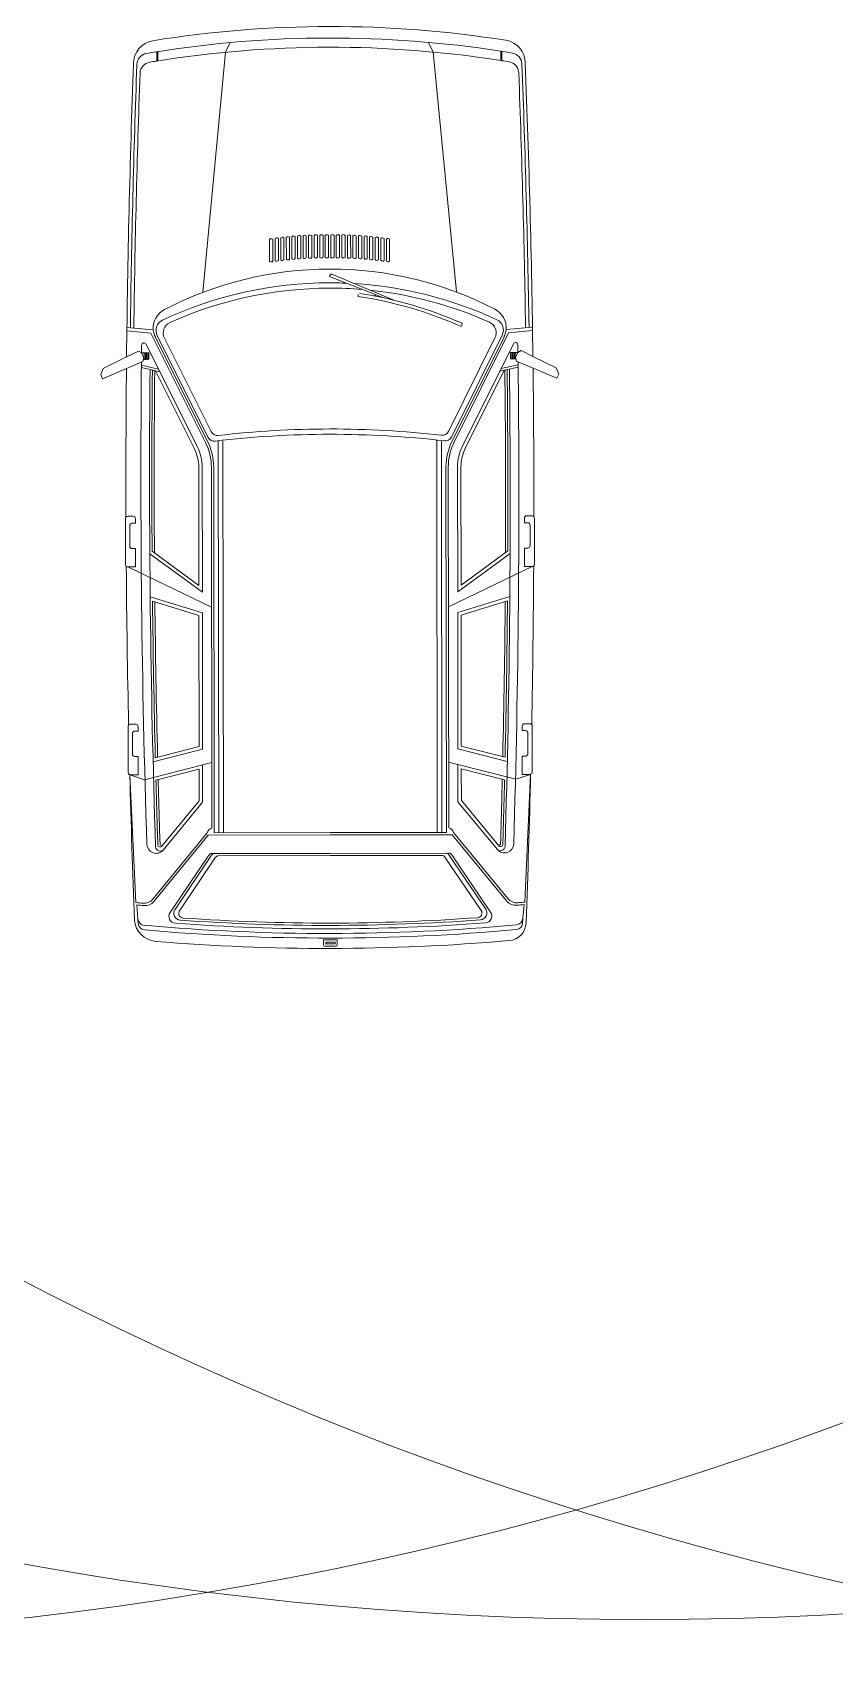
# Model space of a CAD drawing. Header units: millimetres. Extents: x 664 to 1534, y 1164 to 2765.
# Drawn here: x 732.79 to 736.27, y 1326.14 to 1333.25 of the extents above; entities that cross this region are included whole.
import ezdxf

# ---------------------------------------------------------------- set-up
doc = ezdxf.new("R2010")
doc.units = ezdxf.units.MM
doc.layers.get('0').update_dxf_attribs({"lineweight": 20})
doc.layers.add('Barra', color=9, linetype='Continuous', lineweight=9)
doc.layers.add('Jardim', color=92, linetype='Continuous', lineweight=20)

msp = doc.modelspace()

# ---------------------------------------------------------------- hatches: boundary and pattern name
at = {"layer": 'Jardim'}
h = msp.add_hatch(dxfattribs=at)
h.set_pattern_fill('GRASS', color=256, scale=0.04, angle=120, style=0)
h.set_pattern_definition([(210, (175.9079, -101.2197), (-0.26295997, -0.98137997), [0.1905, -1.24634]), (165, (175.9079, -101.2197), (-0.26296015, -0.98138064), [0.1905, -0.8255]), (255, (175.9079, -101.2197), (0.98138064, -0.26296015), [0.1905, -0.8255])])
edge = h.paths.add_edge_path()
edge.add_line((720.4807, 1355.4641), (727.4807, 1355.4641))
edge.add_line((727.4807, 1355.4641), (727.4807, 1359.2641))
edge.add_line((727.4807, 1359.2641), (763.261, 1359.2641))
edge.add_spline(control_points=[(763.261, 1359.2641), (762.538, 1359.8858), (760.7276, 1361.7391), (760.9005, 1364.5087), (761.0119, 1366.2941)], knot_values=[0, 0, 0, 0, 2.755825, 7.755327, 7.755327, 7.755327, 7.755327], degree=3, periodic=0)
edge.add_line((761.0119, 1366.2941), (761.0119, 1377.2941))
edge.add_line((761.0119, 1377.2941), (731.4807, 1377.2941))
edge.add_line((731.4807, 1377.2941), (731.4807, 1381.0441))
edge.add_line((731.4807, 1381.0441), (724.9807, 1381.0441))
edge.add_line((724.9807, 1381.0441), (710.9807, 1381.0441))
edge.add_arc((710.9807, 1380.0441), 1, 90, 180)
edge.add_line((709.9807, 1380.0441), (709.9807, 1342.4641))
edge.add_arc((708.9807, 1342.4641), 1, 270, 360, ccw=False)
edge.add_line((708.9807, 1341.4641), (704.9807, 1341.4641))
edge.add_arc((704.9807, 1340.4641), 1, 90, 180)
edge.add_line((703.9807, 1340.4641), (703.9807, 1331.7101))
edge.add_arc((704.9807, 1331.7101), 1, 180, 270)
edge.add_line((704.9807, 1330.7101), (709.9807, 1330.7101))
edge.add_line((709.9807, 1330.7101), (716.4807, 1342.4641))
edge.add_line((716.4807, 1342.4641), (720.4807, 1342.4641))
edge.add_line((720.4807, 1342.4641), (720.4807, 1355.4641))

# ---------------------------------------------------------------- linework, layer by layer
for p, q in [((733.6245, 1333.1636), (733.6445, 1333.2056)), ((734.5245, 1333.1646), (734.5045, 1333.2066)), ((733.3259, 1333.1254), (733.3259, 1333.1635)), ((733.3309, 1333.1262), (733.3309, 1333.1649)), ((733.6245, 1333.1636), (733.5257, 1332.1224)), ((734.5245, 1333.1646), (734.6257, 1332.1236)), ((734.8182, 1333.1279), (734.8182, 1333.1667)), ((734.8232, 1333.1271), (734.8232, 1333.1652)), ((733.815, 1332.3515), (733.8151, 1332.2557)), ((733.829, 1332.3528), (733.8291, 1332.2571)), ((733.8392, 1332.355), (733.8394, 1332.2592)), ((733.8532, 1332.3563), (733.8534, 1332.2606)), ((733.8635, 1332.3581), (733.8636, 1332.2623)), ((733.8775, 1332.3595), (733.8776, 1332.2637)), ((733.8877, 1332.3606), (733.8878, 1332.2647)), ((733.9017, 1332.3619), (733.9018, 1332.2662)), ((733.9119, 1332.363), (733.912, 1332.2672)), ((733.9259, 1332.3644), (733.926, 1332.2686)), ((733.9361, 1332.3651), (733.9362, 1332.2693)), ((733.9501, 1332.3665), (733.9502, 1332.2707)), ((733.9601, 1332.3664), (733.9602, 1332.2706)), ((733.9741, 1332.3678), (733.9742, 1332.272)), ((733.984, 1332.3677), (733.9842, 1332.2719)), ((733.998, 1332.369), (733.9981, 1332.2733)), ((734.0083, 1332.369), (734.0084, 1332.2731)), ((734.0223, 1332.3703), (734.0224, 1332.2745)), ((734.0329, 1332.3687), (734.033, 1332.2728)), ((734.0469, 1332.37), (734.047, 1332.2742)), ((734.0562, 1332.369), (734.0563, 1332.2732)), ((734.0702, 1332.3704), (734.0703, 1332.2746)), ((734.0806, 1332.3704), (734.0807, 1332.2746)), ((734.0946, 1332.3691), (734.0947, 1332.2732)), ((734.104, 1332.3701), (734.1041, 1332.2743)), ((734.118, 1332.3688), (734.1181, 1332.2729)), ((734.1286, 1332.3704), (734.1287, 1332.2746)), ((734.1426, 1332.3691), (734.1427, 1332.2733)), ((734.1528, 1332.3692), (734.1529, 1332.2734)), ((734.1668, 1332.3679), (734.1669, 1332.2721)), ((734.1768, 1332.368), (734.1769, 1332.2722)), ((734.1908, 1332.3667), (734.1909, 1332.2708)), ((734.2008, 1332.3668), (734.2009, 1332.271)), ((734.2148, 1332.3655), (734.2149, 1332.2696)), ((734.225, 1332.3647), (734.2251, 1332.2689)), ((734.239, 1332.3634), (734.2391, 1332.2676)), ((734.2492, 1332.3623), (734.2493, 1332.2666)), ((734.2632, 1332.361), (734.2633, 1332.2652)), ((734.2734, 1332.3599), (734.2735, 1332.2642)), ((734.2874, 1332.3586), (734.2875, 1332.2628)), ((734.2977, 1332.3568), (734.2978, 1332.2611)), ((734.3117, 1332.3555), (734.3118, 1332.2597)), ((734.3219, 1332.3534), (734.322, 1332.2576)), ((734.3359, 1332.3521), (734.336, 1332.2563)), ((734.0785, 1332.1988), (734.075, 1332.1905)), ((734.075, 1332.1905), (734.3058, 1332.0991)), ((734.3541, 1332.088), (734.085, 1332.2014)), ((734.2001, 1332.1133), (734.1987, 1332.1045)), ((734.6501, 1331.9825), (734.6465, 1331.9743)), ((733.2997, 1331.945), (733.1958, 1331.9544)), ((733.3106, 1331.9591), (733.196, 1331.9694)), ((733.5385, 1331.4683), (733.2997, 1331.945)), ((733.5462, 1331.4752), (733.3197, 1331.9274)), ((733.5485, 1331.493), (733.3276, 1331.934)), ((733.5618, 1331.5177), (733.3588, 1331.923)), ((734.591, 1331.5189), (734.793, 1331.9246)), ((734.6044, 1331.4942), (734.8242, 1331.9357)), ((734.6067, 1331.4764), (734.8322, 1331.9291)), ((734.6145, 1331.4695), (734.8521, 1331.9468)), ((734.8412, 1331.9609), (734.9558, 1331.9715)), ((734.8521, 1331.9468), (734.956, 1331.9564)), ((733.0932, 1331.7917), (733.1945, 1331.8419)), ((733.1945, 1331.8419), (733.2456, 1331.8672)), ((733.2456, 1331.8672), (733.2599, 1331.8598)), ((733.266, 1331.8599), (733.2599, 1331.8598)), ((733.2693, 1331.8377), (733.2599, 1331.8598)), ((733.2693, 1331.8377), (733.2651, 1331.8217)), ((733.2711, 1331.8333), (733.2711, 1331.8575)), ((733.2761, 1331.8338), (733.2761, 1331.8575)), ((733.5027, 1331.4504), (733.2789, 1331.8973)), ((733.2811, 1331.8338), (733.2811, 1331.8575)), ((733.2861, 1331.8338), (733.2861, 1331.8575)), ((733.2911, 1331.8338), (733.2911, 1331.8575)), ((734.6503, 1331.4517), (734.8731, 1331.8992)), ((734.861, 1331.8356), (734.861, 1331.8593)), ((734.866, 1331.8356), (734.866, 1331.8593)), ((734.871, 1331.8356), (734.871, 1331.8593)), ((734.876, 1331.8356), (734.876, 1331.8593)), ((734.881, 1331.8351), (734.881, 1331.8593)), ((734.8827, 1331.8396), (734.8921, 1331.8617)), ((734.8827, 1331.8396), (734.8871, 1331.8236)), ((734.8845, 1331.8331), (734.883, 1331.8331)), ((734.8861, 1331.8617), (734.8921, 1331.8617)), ((734.9064, 1331.8691), (734.8921, 1331.8617)), ((734.9576, 1331.8439), (734.9064, 1331.8691)), ((735.059, 1331.794), (734.9576, 1331.8439)), ((733.0827, 1331.7655), (733.0932, 1331.7917)), ((733.0906, 1331.7471), (733.0827, 1331.7655)), ((733.0906, 1331.7471), (733.194, 1331.7913)), ((733.194, 1331.7913), (733.2651, 1331.8217)), ((733.259, 1331.7961), (733.3387, 1331.7778)), ((733.2591, 1331.8064), (733.3329, 1331.7894)), ((733.2676, 1331.8313), (733.2691, 1331.8313)), ((733.4893, 1331.4437), (733.3198, 1331.7822)), ((734.6637, 1331.445), (734.8325, 1331.7839)), ((734.8932, 1331.798), (734.8135, 1331.7795)), ((734.893, 1331.8083), (734.8193, 1331.7911)), ((734.9582, 1331.7933), (734.8871, 1331.8236)), ((735.0617, 1331.7493), (734.9582, 1331.7933)), ((735.0695, 1331.7677), (735.059, 1331.794)), ((735.0617, 1331.7493), (735.0695, 1331.7677)), ((733.5925, 1331.4782), (733.5945, 1329.7776)), ((733.6125, 1331.4783), (733.6145, 1329.7776)), ((734.5404, 1331.4793), (734.5424, 1329.7787)), ((734.5604, 1331.4793), (734.5624, 1329.7787)), ((733.5077, 1331.3635), (733.5082, 1330.8509)), ((733.5227, 1331.3635), (733.5233, 1330.8214)), ((733.5627, 1331.3635), (733.5645, 1329.7976)), ((733.5727, 1331.3635), (733.5745, 1329.7776)), ((734.5805, 1331.3647), (734.5824, 1329.7788)), ((734.5905, 1331.3647), (734.5923, 1329.7988)), ((734.6305, 1331.3648), (734.6312, 1330.8227)), ((734.6455, 1331.3648), (734.6461, 1330.8523)), ((733.1901, 1330.9406), (733.1899, 1331.1406)), ((733.1999, 1331.1506), (733.2231, 1331.1506)), ((733.2331, 1331.1206), (733.2331, 1331.1406)), ((734.9206, 1331.1226), (734.9206, 1331.1426)), ((734.9356, 1331.1226), (734.9206, 1331.1226)), ((734.9538, 1331.1526), (734.9306, 1331.1526)), ((734.9641, 1330.9426), (734.9638, 1331.1426)), ((733.2083, 1331.0206), (733.2082, 1331.1106)), ((733.2181, 1331.1206), (733.2331, 1331.1206)), ((734.9457, 1331.0226), (734.9456, 1331.1126)), ((733.2183, 1331.0106), (733.2333, 1331.0106)), ((733.2334, 1330.9306), (733.2333, 1331.0106)), ((733.5233, 1330.8214), (733.2953, 1330.9876)), ((733.5082, 1330.8509), (733.3052, 1330.9989)), ((734.6312, 1330.8227), (734.8588, 1330.9894)), ((734.6461, 1330.8523), (734.8488, 1331.0007)), ((734.9208, 1330.9326), (734.9207, 1331.0126)), ((734.9357, 1331.0126), (734.9207, 1331.0126)), ((733.2, 1330.9306), (733.5634, 1330.7561)), ((733.2001, 1330.9306), (733.2334, 1330.9306)), ((734.9541, 1330.9326), (734.5912, 1330.7573)), ((734.9541, 1330.9326), (734.9208, 1330.9326)), ((733.5234, 1330.7311), (733.297, 1330.8011)), ((733.5084, 1330.72), (733.3069, 1330.7823)), ((734.6313, 1330.7324), (734.8575, 1330.8029)), ((734.6463, 1330.7213), (734.8476, 1330.7841)), ((733.5084, 1330.72), (733.5091, 1330.1521)), ((733.5234, 1330.7311), (733.5241, 1330.1404)), ((734.6313, 1330.7324), (734.6319, 1330.1417)), ((734.6463, 1330.7213), (734.6469, 1330.1534)), ((733.2017, 1330.0385), (733.2015, 1330.2385)), ((733.2114, 1330.2485), (733.2347, 1330.2486)), ((733.2199, 1330.1185), (733.2197, 1330.2085)), ((733.2297, 1330.2186), (733.2447, 1330.2186)), ((733.2447, 1330.2186), (733.2447, 1330.2386)), ((734.9111, 1330.2205), (734.9111, 1330.2405)), ((734.9261, 1330.2205), (734.9111, 1330.2205)), ((734.9443, 1330.2505), (734.9211, 1330.2505)), ((734.9362, 1330.1205), (734.9361, 1330.2105)), ((734.9546, 1330.0405), (734.9543, 1330.2405)), ((733.3097, 1330.0853), (733.5241, 1330.1404)), ((733.3193, 1330.1033), (733.5091, 1330.1521)), ((734.8464, 1330.0871), (734.6319, 1330.1417)), ((734.8368, 1330.105), (734.6469, 1330.1534)), ((733.2299, 1330.1086), (733.2449, 1330.1086)), ((733.245, 1330.0286), (733.2449, 1330.1086)), ((733.2726, 1330.0078), (733.5641, 1330.0828)), ((733.5241, 1330.0725), (733.5243, 1329.9106)), ((734.8838, 1330.0097), (734.592, 1330.0839)), ((734.632, 1330.0738), (734.6322, 1329.9119)), ((734.9262, 1330.1105), (734.9112, 1330.1105)), ((734.9113, 1330.0305), (734.9112, 1330.1105)), ((733.2352, 1329.4746), (733.2086, 1330.029)), ((733.2726, 1330.0078), (733.2086, 1330.0288)), ((733.2117, 1330.0285), (733.245, 1330.0286)), ((733.3218, 1330.005), (733.5092, 1330.0531)), ((733.5092, 1330.0531), (733.5093, 1329.916)), ((734.8345, 1330.0067), (734.647, 1330.0544)), ((734.647, 1330.0544), (734.6472, 1329.9173)), ((734.8838, 1330.0097), (734.9477, 1330.0308)), ((734.9446, 1330.0305), (734.9113, 1330.0305)), ((734.9223, 1329.4765), (734.9477, 1330.0308)), ((733.5093, 1329.916), (733.3478, 1329.7193)), ((734.6472, 1329.9173), (734.8092, 1329.7209)), ((733.5243, 1329.9106), (733.3537, 1329.7027)), ((734.6322, 1329.9119), (734.8034, 1329.7044)), ((733.5445, 1329.7776), (733.3082, 1329.4899)), ((733.5745, 1329.7776), (734.0784, 1329.7782)), ((734.5824, 1329.7788), (734.0784, 1329.7782)), ((734.6124, 1329.7788), (734.8493, 1329.4916)), ((733.5492, 1329.7676), (733.3126, 1329.4794)), ((733.5492, 1329.7676), (734.0784, 1329.7682)), ((734.6077, 1329.7688), (734.0784, 1329.7682)), ((734.6077, 1329.7688), (734.8449, 1329.4812)), ((733.5516, 1329.681), (733.3835, 1329.4316)), ((733.5637, 1329.681), (733.4047, 1329.4451)), ((733.5811, 1329.671), (733.4245, 1329.4387)), ((733.564, 1329.6876), (734.0785, 1329.6882)), ((733.5935, 1329.6776), (734.0785, 1329.6782)), ((734.593, 1329.6888), (734.0785, 1329.6882)), ((734.5636, 1329.6787), (734.0785, 1329.6782)), ((734.576, 1329.6722), (734.7332, 1329.4402)), ((734.5934, 1329.6822), (734.7529, 1329.4467)), ((734.6055, 1329.6822), (734.7741, 1329.4332)), ((733.2439, 1329.4046), (733.2386, 1329.4642)), ((734.9138, 1329.4065), (734.919, 1329.4661)), ((733.2439, 1329.4046), (733.2447, 1329.3844)), ((734.9138, 1329.4065), (734.913, 1329.3863)), ((734.109, 1329.313), (734.049, 1329.313)), ((734.049, 1329.313), (734.049, 1329.2905)), ((734.054, 1329.2855), (734.104, 1329.2856)), ((734.099, 1329.303), (734.059, 1329.303)), ((734.059, 1329.303), (734.059, 1329.2955)), ((734.059, 1329.2955), (734.099, 1329.2956)), ((734.099, 1329.303), (734.099, 1329.2956)), ((734.109, 1329.313), (734.109, 1329.2906))]:
    msp.add_line(p, q)
for centre, radius, start, end in [((734.08, 1328.4213), 4.8542, 80.98932, 99.14271), ((733.3246, 1333.115), 0.1, 99.14271, 180.06601), ((733.3246, 1333.115), 0.1, 99.14271, 180.06601), ((734.08, 1328.4213), 4.8042, 81.18149, 99.14271), ((734.08, 1328.4213), 4.7642, 81.08569, 99.14271), ((734.8246, 1333.1168), 0.1, 0.06601, 80.98932), ((782.34, 1331.317), 49.1483, 177.90358, 179.38812), ((733.2894, 1333.1092), 0.05, 99.57221, 177.90744), ((733.303, 1333.071), 0.05, 99.48626, 177.95151), ((734.08, 1328.4213), 4.8042, 99.05924, 99.57221), ((734.08, 1328.4213), 4.7642, 99.10722, 99.48626), ((733.3239, 1333.1635), 0.002, 0.06601, 99.05924), ((733.3329, 1333.1649), 0.002, 98.95054, 180.06601), ((734.8162, 1333.1667), 0.002, 0.06601, 81.18149), ((734.8252, 1333.1652), 0.002, 81.07279, 180.06601), ((734.08, 1328.4213), 4.7642, 80.64577, 81.02481), ((734.08, 1328.4213), 4.8042, 80.55982, 81.07279), ((734.8462, 1333.0727), 0.05, 2.18051, 80.64577), ((734.8598, 1333.111), 0.05, 2.22459, 80.55982), ((685.8134, 1331.2058), 49.1333, 0.8913, 2.22459), ((685.8134, 1331.2058), 49.1483, 0.74391, 2.22845), ((782.34, 1331.317), 49.1333, 177.90744, 179.24073), ((782.34, 1331.317), 49.1183, 177.95151, 179.24207), ((685.8134, 1331.2058), 49.1183, 0.88996, 2.18051), ((733.8228, 1332.344), 0.0108, 54.78748, 136.19952), ((733.847, 1332.3475), 0.0108, 54.78748, 136.19952), ((733.8712, 1332.3507), 0.0108, 54.78748, 136.19952), ((733.8955, 1332.3531), 0.0108, 54.78748, 136.19952), ((733.9197, 1332.3556), 0.0108, 54.78748, 136.19952), ((733.9439, 1332.3577), 0.0108, 54.78748, 136.19952), ((733.9679, 1332.3589), 0.0108, 54.78748, 136.19952), ((733.9918, 1332.3602), 0.0108, 54.78748, 136.19952), ((734.0161, 1332.3615), 0.0108, 54.78748, 136.19952), ((734.0407, 1332.3612), 0.0108, 54.78748, 136.19952), ((734.064, 1332.3615), 0.0108, 54.78748, 136.19952), ((734.0869, 1332.3616), 0.0108, 43.93251, 125.34455), ((734.1102, 1332.3613), 0.0108, 43.93251, 125.34455), ((734.1348, 1332.3616), 0.0108, 43.93251, 125.34455), ((734.1591, 1332.3604), 0.0108, 43.93251, 125.34455), ((734.183, 1332.3592), 0.0108, 43.93251, 125.34455), ((734.207, 1332.358), 0.0108, 43.93251, 125.34455), ((734.2312, 1332.3559), 0.0108, 43.93251, 125.34455), ((734.2554, 1332.3535), 0.0108, 43.93251, 125.34455), ((734.2797, 1332.3511), 0.0108, 43.93251, 125.34455), ((734.3039, 1332.3481), 0.0108, 43.93251, 125.34455), ((734.3281, 1332.3446), 0.0108, 43.93251, 125.34455), ((733.8456, 1332.2678), 0.0107, 234.50145, 316.93158), ((733.8698, 1332.271), 0.0107, 234.50145, 316.93158), ((733.894, 1332.2734), 0.0107, 234.50145, 316.93158), ((733.9182, 1332.2759), 0.0107, 234.50145, 316.93158), ((733.9424, 1332.278), 0.0107, 234.50145, 316.93158), ((733.9664, 1332.2793), 0.0107, 234.50145, 316.93158), ((733.9904, 1332.2805), 0.0107, 234.50145, 316.93158), ((734.0146, 1332.2818), 0.0107, 234.50145, 316.93158), ((734.0392, 1332.2815), 0.0107, 234.50145, 316.93158), ((734.0625, 1332.2819), 0.0107, 234.50145, 316.93158), ((734.0885, 1332.2819), 0.0107, 223.20045, 305.63058), ((734.1119, 1332.2816), 0.0107, 223.20045, 305.63058), ((734.1365, 1332.282), 0.0107, 223.20045, 305.63058), ((734.1607, 1332.2807), 0.0107, 223.20045, 305.63058), ((734.1847, 1332.2795), 0.0107, 223.20045, 305.63058), ((734.2087, 1332.2783), 0.0107, 223.20045, 305.63058), ((734.2329, 1332.2763), 0.0107, 223.20045, 305.63058), ((734.2571, 1332.2739), 0.0107, 223.20045, 305.63058), ((734.2813, 1332.2715), 0.0107, 223.20045, 305.63058), ((734.3055, 1332.2684), 0.0107, 223.20045, 305.63058), ((734.0774, 1330.6666), 1.5567, 90.06601, 117.49644), ((733.8213, 1332.2644), 0.0107, 234.50145, 316.93158), ((734.0774, 1330.6666), 1.5567, 62.63559, 90.06601), ((734.0831, 1332.1968), 0.005, 67.1443, 157.1443), ((734.3298, 1332.2649), 0.0107, 223.20045, 305.63058), ((734.0776, 1330.451), 1.7124, 90.06601, 115.10432), ((734.0776, 1330.451), 1.6894, 90.06601, 114.27904), ((734.0776, 1330.451), 1.7124, 87.6818, 90.06601), ((734.0776, 1330.451), 1.6894, 85.31205, 90.06601), ((734.0776, 1330.451), 1.7124, 65.02771, 86.47349), ((733.9303, 1330.3463), 1.7926, 66.41494, 81.16044), ((734.0776, 1330.451), 1.6894, 65.85299, 84.11006), ((733.4002, 1331.9677), 0.09, 117.49644, 185.47242), ((733.932, 1330.3521), 1.7726, 66.22898, 81.3464), ((734.2755, 1332.1034), 0.005, 81.16044, 171.32071), ((734.7516, 1331.9693), 0.09, 354.65961, 62.63559), ((733.3723, 1331.9563), 0.05, 115.10432, 206.60061), ((733.4036, 1331.9454), 0.05, 114.27904, 206.60061), ((734.6455, 1331.9845), 0.005, 336.25468, 66.41494), ((734.7483, 1331.9469), 0.05, 333.53142, 65.85299), ((734.7795, 1331.958), 0.05, 333.53142, 65.02771), ((733.4002, 1331.9677), 0.09, 185.47242, 206.60061), ((734.7516, 1331.9693), 0.09, 333.53142, 354.65961), ((734.882, 1331.8947), 0.01, 0.79269, 153.53142), ((782.34, 1331.327), 49.0833, 179.33934, 179.37789), ((733.2699, 1331.8929), 0.01, 26.60061, 179.33934), ((733.2661, 1331.8549), 0.005, 0.06601, 90.98019), ((733.2691, 1331.8333), 0.002, 270.06601, 0.06601), ((733.2736, 1331.8575), 0.0025, 0.06601, 180.06601), ((733.2736, 1331.8338), 0.0025, 180.06601, 0.06601), ((733.2786, 1331.8575), 0.0025, 0.06601, 180.06601), ((733.2786, 1331.8338), 0.0025, 180.06601, 0.06601), ((733.2836, 1331.8575), 0.0025, 0.06601, 180.06601), ((733.2836, 1331.8338), 0.0025, 180.06601, 0.06601), ((733.2886, 1331.8575), 0.0025, 0.06601, 180.06601), ((733.2886, 1331.8338), 0.0025, 180.06601, 0.06601), ((734.8635, 1331.8593), 0.0025, 0.06601, 180.06601), ((734.8635, 1331.8356), 0.0025, 180.06601, 0.06601), ((734.8685, 1331.8593), 0.0025, 0.06601, 180.06601), ((734.8685, 1331.8356), 0.0025, 180.06601, 0.06601), ((734.8735, 1331.8593), 0.0025, 0.06601, 180.06601), ((734.8735, 1331.8356), 0.0025, 180.06601, 0.06601), ((734.8785, 1331.8593), 0.0025, 0.06601, 180.06601), ((734.8785, 1331.8356), 0.0025, 180.06601, 0.06601), ((734.886, 1331.8567), 0.005, 89.15184, 180.06601), ((734.883, 1331.8351), 0.002, 180.06601, 270.06601), ((685.8134, 1331.2158), 49.0833, 0.75414, 0.79269), ((782.34, 1331.317), 49.1483, 179.44705, 180.19851), ((782.34, 1331.327), 49.0833, 179.42547, 181.86827), ((782.3526, 1331.317), 49.0583, 179.45048, 181.86856), ((782.3526, 1331.317), 49.0483, 179.45304, 180.37171), ((782.3526, 1331.317), 49.0383, 179.45561, 180.38034), ((685.8009, 1331.2058), 49.0383, 359.75169, 0.67642), ((685.8009, 1331.2058), 49.0583, 358.26347, 0.68155), ((685.8009, 1331.2058), 49.0483, 359.76032, 0.67899), ((685.8134, 1331.2158), 49.0833, 358.26376, 0.70656), ((685.8134, 1331.2058), 49.1483, 359.93352, 0.68498), ((733.5753, 1331.5064), 0.03, 206.60061, 276.77822), ((733.5886, 1331.5311), 0.03, 206.60061, 276.56331), ((734.0813, 1327.2488), 4.2575, 90.06601, 96.77822), ((734.0813, 1327.2488), 4.2805, 90.06601, 96.56331), ((734.0813, 1327.2488), 4.2805, 83.56872, 90.06601), ((734.0813, 1327.2488), 4.2575, 83.3538, 90.06601), ((734.5642, 1331.5323), 0.03, 263.56872, 333.53142), ((734.5776, 1331.5076), 0.03, 263.3538, 333.53142), ((733.3227, 1331.3632), 0.185, 0.06601, 26.60061), ((733.3227, 1331.3632), 0.2, 0.06601, 26.60061), ((733.3227, 1331.3632), 0.24, 0.06601, 26.60061), ((733.3227, 1331.3632), 0.25, 0.06601, 26.60061), ((734.8305, 1331.365), 0.25, 153.53142, 180.06601), ((734.8305, 1331.365), 0.24, 153.53142, 180.06601), ((734.8305, 1331.365), 0.2, 153.53142, 180.06601), ((734.8305, 1331.365), 0.185, 153.53142, 180.06601), ((733.1999, 1331.1406), 0.01, 142.11041, 180.06601), ((733.1999, 1331.1406), 0.01, 90.06601, 142.11041), ((733.2231, 1331.1406), 0.01, 0.06601, 90.06601), ((734.9306, 1331.1426), 0.01, 90.06601, 180.06601), ((734.9356, 1331.1126), 0.01, 0.06601, 90.06601), ((734.9538, 1331.1426), 0.01, 38.02162, 90.06601), ((734.9538, 1331.1426), 0.01, 0.06601, 38.02162), ((733.2182, 1331.1106), 0.01, 90.06601, 180.06601), ((733.2183, 1331.0206), 0.01, 180.06601, 270.06601), ((734.9357, 1331.0226), 0.01, 270.06601, 0.06601), ((733.2001, 1330.9406), 0.01, 180.06601, 226.21118), ((782.34, 1331.317), 49.1483, 180.44725, 181.25047), ((733.2001, 1330.9406), 0.01, 226.21118, 270.06601), ((685.8134, 1331.2058), 49.1483, 358.88156, 359.68478), ((734.9541, 1330.9426), 0.01, 270.06601, 313.92085), ((734.9541, 1330.9426), 0.01, 313.92085, 0.06601), ((782.3526, 1331.317), 49.0483, 180.62469, 181.41797), ((782.3526, 1331.317), 49.0383, 180.62844, 181.41527), ((685.8009, 1331.2058), 49.0383, 358.71676, 359.50359), ((685.8009, 1331.2058), 49.0483, 358.71406, 359.50734), ((733.2115, 1330.2385), 0.01, 143.84823, 180.06601), ((733.2115, 1330.2385), 0.01, 90.06601, 143.84823), ((733.2297, 1330.2086), 0.01, 90.06601, 180.06601), ((733.2347, 1330.2386), 0.01, 0.06601, 90.06601), ((734.9211, 1330.2405), 0.01, 90.06601, 180.06601), ((734.9261, 1330.2105), 0.01, 0.06601, 90.06601), ((734.9443, 1330.2405), 0.01, 36.2838, 90.06601), ((734.9443, 1330.2405), 0.01, 0.06601, 36.2838), ((733.2299, 1330.1186), 0.01, 180.06601, 270.06601), ((734.9262, 1330.1205), 0.01, 270.06601, 0.06601), ((733.2117, 1330.0385), 0.01, 180.06601, 251.75454), ((782.34, 1331.317), 49.1483, 181.50165, 182.23727), ((733.2117, 1330.0385), 0.01, 251.75454, 270.06601), ((782.3526, 1331.317), 49.0483, 181.53283, 181.8597), ((782.3526, 1331.3102), 49.0383, 181.52229, 181.84638), ((685.8009, 1331.199), 49.0383, 358.28565, 358.60974), ((685.8009, 1331.2058), 49.0483, 358.27232, 358.5992), ((685.8134, 1331.2058), 49.1483, 357.87851, 358.63038), ((734.9446, 1330.0405), 0.01, 270.06601, 288.37749), ((734.9446, 1330.0405), 0.01, 288.37749, 0.06601), ((733.57, 1329.7721), 0.0261, 102.19497, 167.93705), ((734.5869, 1329.7733), 0.0261, 12.19497, 77.93705), ((733.3227, 1329.7281), 0.04, 181.86827, 320.6091), ((733.3403, 1329.718), 0.02, 181.86856, 320.6091), ((733.3401, 1329.7256), 0.01, 181.8597, 320.6091), ((733.3497, 1329.7306), 0.01, 181.84638, 265.33425), ((734.8167, 1329.7197), 0.02, 219.52293, 358.26347), ((734.8342, 1329.7299), 0.04, 219.52293, 358.26376), ((734.8072, 1329.7322), 0.01, 274.79778, 358.28565), ((734.8169, 1329.7273), 0.01, 219.52293, 358.27232), ((733.564, 1329.6726), 0.015, 90.06601, 146.01569), ((733.5761, 1329.6726), 0.015, 90.06601, 146.01569), ((733.5935, 1329.6626), 0.015, 90.06601, 146.01569), ((734.5636, 1329.6637), 0.015, 34.11634, 90.06601), ((734.581, 1329.6738), 0.015, 34.11634, 90.06601), ((734.593, 1329.6738), 0.015, 34.11634, 90.06601), ((733.2696, 1329.5216), 0.05, 264.81513, 320.6091), ((734.8878, 1329.5235), 0.05, 219.52293, 275.3169), ((734.0686, 1338.3267), 8.8912, 264.62182, 264.81513), ((734.0686, 1338.3267), 8.9012, 264.64958, 264.8494), ((733.274, 1329.5112), 0.05, 264.8494, 320.6091), ((733.4084, 1329.4148), 0.03, 146.01569, 265.76327), ((733.4295, 1329.4283), 0.03, 146.01569, 265.89238), ((733.441, 1329.4275), 0.02, 146.01569, 265.96647), ((734.7166, 1329.429), 0.02, 274.16556, 34.11634), ((734.7281, 1329.4298), 0.03, 274.23965, 34.11634), ((734.7493, 1329.4164), 0.03, 274.36876, 34.11634), ((734.8835, 1329.513), 0.05, 219.52293, 275.28263), ((734.0686, 1338.3267), 8.9012, 275.28263, 275.48245), ((734.0686, 1338.3267), 8.8912, 275.3169, 275.5102), ((733.3288, 1329.406), 0.1, 184.3997, 265.25973), ((733.2739, 1329.4057), 0.03, 182.2307, 264.90949), ((733.2747, 1329.3856), 0.03, 182.25423, 264.92592), ((734.0686, 1338.3267), 8.9862, 264.90949, 270.06601), ((734.0686, 1338.3267), 9.0062, 264.92592, 270.06601), ((734.0686, 1338.3267), 8.9662, 265.76327, 270.06601), ((734.0686, 1338.3267), 8.9512, 265.89238, 270.06601), ((734.0686, 1338.3267), 8.9412, 265.96647, 270.06601), ((734.0686, 1338.3267), 8.9412, 270.06601, 274.16556), ((734.0686, 1338.3267), 8.9512, 270.06601, 274.23965), ((734.0686, 1338.3267), 8.9662, 270.06601, 274.36876), ((734.0686, 1338.3267), 8.9862, 270.06601, 275.22254), ((734.0686, 1338.3267), 9.0062, 270.06601, 275.20611), ((734.8481, 1329.3893), 0.08, 274.9849, 357.87851), ((734.8831, 1329.3874), 0.03, 275.20611, 357.8778), ((734.8838, 1329.4076), 0.03, 275.22254, 357.90133), ((734.0686, 1338.3267), 9.0512, 265.25973, 270.06601), ((734.054, 1329.2905), 0.005, 180.06601, 270.06601), ((734.0686, 1338.3267), 9.0512, 270.06601, 274.9849), ((734.104, 1329.2906), 0.005, 270.06601, 0.06601)]:
    msp.add_arc(centre, radius, start, end)
at = {"layer": 'Barra'}
for centre in [(728.5507, 1348.0474), (735.4407, 1341.3641), (749.1792, 1341.3641), (731.0625, 1341.2769), (739.6705, 1341.1441)]:
    msp.add_circle(centre, 15, dxfattribs=at)

doc.saveas('drawing.dxf')
